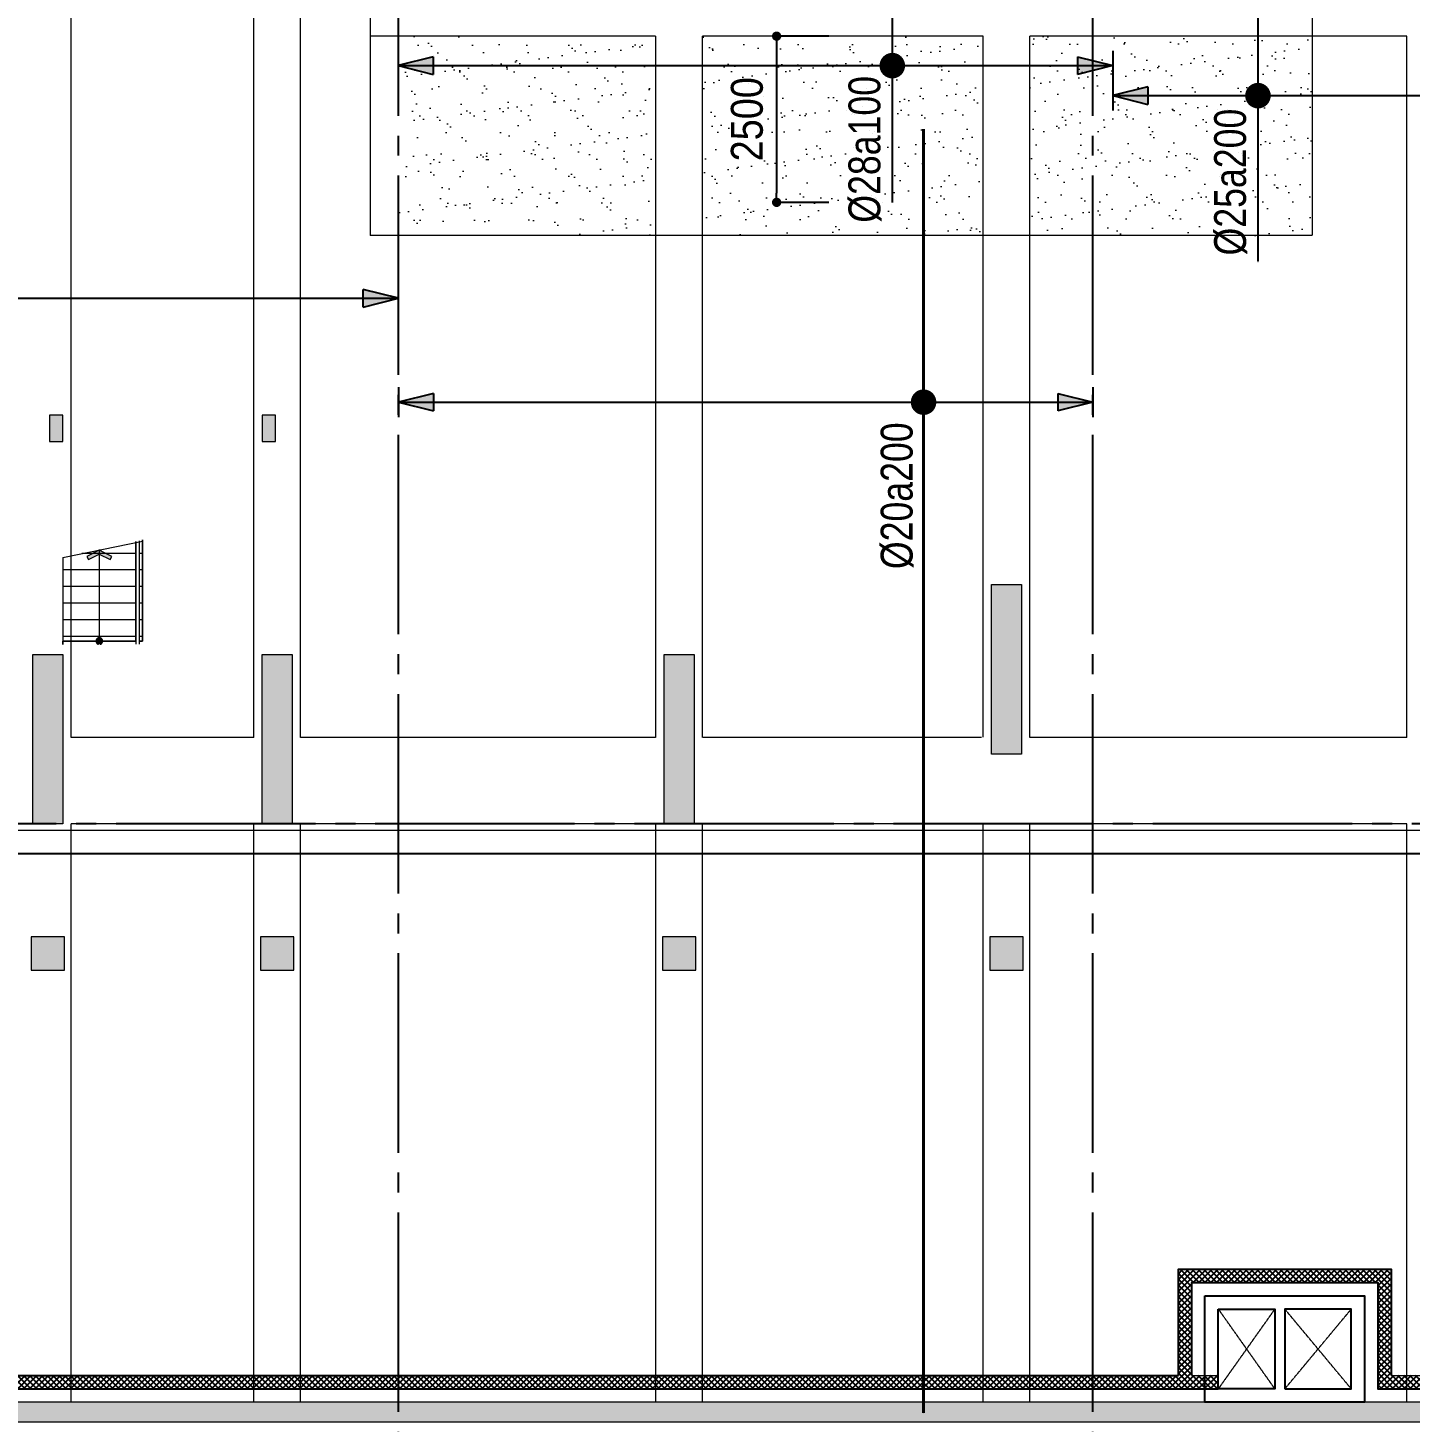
# Model space of a CAD drawing. Header units: millimetres. Extents: x -3819597 to -2591384, y 582389 to 820195.
# Drawn here: x -3361099 to -3340299, y 600981 to 621956 of the extents above; entities that cross this region are included whole.
import ezdxf
from ezdxf.enums import TextEntityAlignment as Align
from ezdxf.xclip import XClip

# ---------------------------------------------------------------- set-up
doc = ezdxf.new("R2010")
doc.units = ezdxf.units.MM
doc.header["$MEASUREMENT"] = 0
doc.header["$XCLIPFRAME"] = 0
for name, pattern in [('CENTER', [2, 1.25, -0.25, 0.25, -0.25]), ('CHG_XX_Cot_Ham 2$0$MB_Luoi truc$0$HTT Hidden 21', [3, 2, -1]), ('CHG_XX_Damsan_Ham 2$0$CHG_XX_Damsan_Ham 2$0$HIDDEN', [0.375, 0.25, -0.125]), ('CHG_XX_Damsan_Ham 2$0$MB Ham 2$0$Hidden21', [3, 2, -1]), ('CHG_XX_Luoi truc$0$MB_Luoi truc$0$Center101', [13, 10, -1, 1, -1]), ('HIDDEN', [0.375, 0.25, -0.125])]:
    doc.linetypes.add(name, pattern=pattern)
doc.layers.get('0').update_dxf_attribs({"lineweight": 9})
doc.layers.get('Defpoints').update_dxf_attribs({"color": 10, "lineweight": 0})
for name, color, linetype in [('02HN. TEXT B', 1, 'Continuous'), ('08HN. SSS X', 6, 'Continuous'), ('12HN. GRID', 1, 'CENTER'), ('CHG_XX_Damsan_Ham 2$0$CHG_XX_Damsan_Ham 2$0$MEP-00-GENERAL-35', 2, 'Continuous'), ('CHG_XX_Damsan_Ham 2$0$MB Ham 2$0$Staircase', 30, 'Continuous'), ('CHG_XX_Damsan_Ham 2$0$MB Ham 2$0$Staircase Hidden', 34, 'CHG_XX_Damsan_Ham 2$0$MB Ham 2$0$Hidden21'), ('CHG_XX_Luoi truc$0$Grid', 34, 'Continuous'), ('CHG_XX_Luoi truc$0$Grid Line', 8, 'CHG_XX_Luoi truc$0$MB_Luoi truc$0$Center101'), ('dim', 51, 'Continuous')]:
    doc.layers.add(name, color=color, linetype=linetype)
for name, color, linetype, lineweight, plot in [('CHG_XX_Cot_Ham 2$0$NS-Column-H2', 90, 'Continuous', 13, False), ('CHG_XX_Cot_Ham 2$0$NS-Column-H2 @ 1', 90, 'Continuous', 13, False), ('CHG_XX_Cot_Ham 2$0$NS-Column-H2 @ 150', 90, 'Continuous', 13, False)]:
    doc.layers.add(name, color=color, linetype=linetype, lineweight=lineweight, plot=plot)
for name, color, linetype, lineweight in [('CHG_XX_Cot_Ham 2$0$NS-Pier-H2', 150, 'Continuous', 13), ('CHG_XX_Cot_Ham 2$0$NS-Pier-H2 @ 1', 150, 'Continuous', 13), ('CHG_XX_Cot_Ham 2$0$NS-Pier-H2 @ 150', 150, 'Continuous', 13), ("CHG_XX_Damsan_Ham 2$0$CHG_XX_Damsan_Ham 2$0$'S_General_Hidden_1 Thin", 1, 'CHG_XX_Damsan_Ham 2$0$CHG_XX_Damsan_Ham 2$0$HIDDEN', 18), ('CHG_XX_Damsan_Ham 2$0$CHG_XX_Damsan_Ham 2$0$CHG_XX_Damsan_Ham 2$0$Start net bao', 3, 'Continuous', 18), ('CHG_XX_Damsan_Ham 2$0$CHG_XX_Damsan_Ham 2$0$DBAO', 3, 'Continuous', 13), ('CHG_XX_Damsan_Ham 2$0$CHG_XX_Damsan_Ham 2$0$DMo', 9, 'CHG_XX_Damsan_Ham 2$0$CHG_XX_Damsan_Ham 2$0$HIDDEN', 9), ('CHG_XX_Damsan_Ham 2$0$CHG_XX_Damsan_Ham 2$0$DTE-MEP-H-SLAB TEXT', 3, 'Continuous', 0), ('CHG_XX_Damsan_Ham 2$0$CHG_XX_Damsan_Ham 2$0$mach ngung thi cong', 6, 'Continuous', 13), ('CHG_XX_Damsan_Ham 2$0$CHG_XX_Damsan_Ham 2$0$Start hatch', 8, 'Continuous', 25), ('CHG_XX_Damsan_Ham 2$0$CHG_XX_Damsan_Ham 2$0$Start net bao', 3, 'Continuous', 18), ('CHG_XX_Damsan_Ham 2$0$HATCH', 57, 'Continuous', 9), ('CHG_XX_Damsan_Ham 2$0$mach ngung thi cong', 6, 'Continuous', 13), ('CHG_XX_Damsan_Ham 2$0$tam cap ram', 8, 'Continuous', 5), ('thep chay suot', 5, 'HIDDEN', 40)]:
    doc.layers.add(name, color=color, linetype=linetype, lineweight=lineweight)
doc.styles.add('[HN042014]STYLE', font='arial.ttf', dxfattribs={"width": 0.8})
doc.styles.add('CHG_XX_Luoi truc$0$MB_Luoi truc$0$Grid A-F$0$VNI-HelveCB', font='VHELVCB_0.TTF')
doc.styles.add('MB_Luoi truc$0$Arial_C', font='arial.ttf', dxfattribs={"width": 0.85})
doc.dimstyles.new('200', dxfattribs={"dimscale": 200, "dimtxt": 2.4, "dimasz": 0.7, "dimexe": 0.0003, "dimexo": 0, "dimgap": 1, "dimtad": 1, "dimdec": 0, "dimzin": 12, "dimdsep": 46, "dimtxsty": 'MB_Luoi truc$0$Arial_C', "dimblk": 'MB_Luoi truc$0$_Dot', "dimcen": 0.5, "dimclrd": 256, "dimclre": 8, "dimclrt": 1, "dimadec": 0, "dimazin": 0, "dimtfac": 1, "dimtdec": 0, "dimtix": 1, "dimtmove": 2, "dimatfit": 3, "dimldrblk": 'MB_Luoi truc$0$HTT Arrow 30', "dimfxl": 1, "dimtolj": 1, "dimtzin": 0, "dimlwe": -1, "dimarcsym": 0})

# ---------------------------------------------------------------- blocks, each defined once
blk = doc.blocks.new('*U698')
at = {"layer": '12HN. GRID', "linetype": 'Continuous'}
h = blk.add_hatch(color=256, dxfattribs=at)
h.dxf.hatch_style = 1
h.paths.add_polyline_path([(0, -8597.2), (44, -8421.2), (-44, -8421.2)])
for p, q in [((0, 6136.2), (0, -8597.2)), ((-44, -8421.2), (44, -8421.2)), ((-44, -8421.2), (0, -8597.2)), ((0, -8597.2), (44, -8421.2)), ((-75, -8597.2), (75, -8597.2))]:
    blk.add_line(p, q, dxfattribs=at)
at = {"layer": '02HN. TEXT B', "linetype": 'ByBlock', "style": '[HN042014]STYLE', "width": 0.8, "flags": 8}
blk.add_attdef('1', text='', height=160, dxfattribs=at).set_placement((-814.5, 134.4), align=Align.MIDDLE_LEFT)
blk.add_attdef('0', text='', height=160, dxfattribs=at).set_placement((-351.3, 10.6), align=Align.MIDDLE_CENTER)
at = {"layer": 'Defpoints', "color": 9, "linetype": 'ByBlock', "style": '[HN042014]STYLE', "width": 0.8, "flags": 9}
for tag, p in [('2', (27456.6, 1373.3)), ('3', (27456.6, 968.5)), ('4', (27456.6, 563.8)), ('5', (27456.6, 173.3))]:
    blk.add_attdef(tag, text='', height=250, dxfattribs=at).set_placement(p, align=Align.MIDDLE_CENTER)
blk = doc.blocks.new('*U412')
at = {"layer": '12HN. GRID', "linetype": 'Continuous'}
h = blk.add_hatch(color=256, dxfattribs=at)
h.dxf.hatch_style = 1
h.paths.add_polyline_path([(-44, 2302.3), (44, 2302.3), (0, 2478.3)])
h = blk.add_hatch(color=256, dxfattribs=at)
h.dxf.hatch_style = 1
h.paths.add_polyline_path([(0, -1105.7), (44, -929.7), (-44, -929.7)])
at = {"layer": '08HN. SSS X', "linetype": 'ByBlock', "ltscale": 10}
for p, q in [((-353.3, 0), (-353.3, 97.7)), ((-353.3, 0), (685.4, 0)), ((685.4, 0), (685.4, 0))]:
    blk.add_line(p, q, dxfattribs=at)
at = {"layer": '12HN. GRID', "linetype": 'Continuous'}
for p, q in [((-75, 2478.3), (75, 2478.3)), ((-44, 2302.3), (0, 2478.3)), ((0, 2478.3), (0, -1105.7)), ((0, 2478.3), (44, 2302.3)), ((-44, 2302.3), (44, 2302.3)), ((-44, -929.7), (44, -929.7)), ((-44, -929.7), (0, -1105.7)), ((0, -1105.7), (44, -929.7)), ((-75, -1105.7), (75, -1105.7))]:
    blk.add_line(p, q, dxfattribs=at)
at = {"layer": '12HN. GRID', "linetype": 'Continuous', "const_width": 64, "flags": 128}
blk.add_lwpolyline([(-32, 0, -1), (32, 0, -1)], format="xyb", close=True, dxfattribs=at)
at = {"layer": '02HN. TEXT B', "linetype": 'ByBlock', "style": '[HN042014]STYLE', "width": 0.8, "flags": 8}
blk.add_attdef('1', text='', height=160, dxfattribs=at).set_placement((53, 140), align=Align.MIDDLE_LEFT)
blk.add_attdef('0', text='', height=160, dxfattribs=at).set_placement((1102.5, 160), align=Align.MIDDLE_CENTER)
at = {"layer": 'Defpoints', "color": 9, "linetype": 'ByBlock', "style": '[HN042014]STYLE', "width": 0.8, "flags": 9}
for tag, p in [('2', (2890.2, 3041.3)), ('3', (2890.2, 2636.5)), ('4', (2890.2, 2231.8)), ('5', (2890.2, 1841.3))]:
    blk.add_attdef(tag, text='', height=250, dxfattribs=at).set_placement(p, align=Align.MIDDLE_CENTER)
blk = doc.blocks.new('MB_Luoi truc$0$_Dot')
at = {"color": 0, "linetype": 'ByBlock', "lineweight": -2}
blk.add_line((-0.5, 0), (-1, 0), dxfattribs=at)
at = {"color": 0, "linetype": 'ByBlock', "const_width": 0.5}
blk.add_lwpolyline([(-0.25, 0, 1), (0.25, 0, 1)], format="xyb", close=True, dxfattribs=at)
blk = doc.blocks.new('*D411')
at = {"layer": 'Defpoints', "color": 0, "ltscale": 1500, "transparency": 16777216}
for p in [(-3349045, 621831), (-3349832, 619331), (-3349045, 619331)]:
    blk.add_point(p, dxfattribs=at)
at = {"layer": 'dim', "color": 8, "ltscale": 1500, "transparency": 16777216}
for p, q in [((-3349045, 621831), (-3349832, 621831)), ((-3349045, 619331), (-3349832, 619331))]:
    blk.add_line(p, q, dxfattribs=at)
at = {"layer": 'dim', "lineweight": -2, "ltscale": 1500, "transparency": 16777216}
blk.add_line((-3349832, 621691), (-3349832, 619471), dxfattribs=at)
at = {"layer": 'dim', "lineweight": -2, "ltscale": 1500, "transparency": 16777216, "xscale": 140, "yscale": 140, "zscale": 140}
for p, rotation in [((-3349832, 621831), 90), ((-3349832, 619331), 270)]:
    blk.add_blockref('MB_Luoi truc$0$_Dot', p, dxfattribs=dict(at, rotation=rotation))
at = {"layer": 'dim', "color": 1, "ltscale": 1500, "transparency": 16777216, "insert": (-3350277, 620581), "char_height": 480, "attachment_point": 5, "rotation": 90, "style": 'MB_Luoi truc$0$Arial_C'}
blk.add_mtext('\\A1;2500', dxfattribs=at)
blk = doc.blocks.new('MB_Luoi truc$0$HTT Arrow 30')
blk.add_hatch(color=256).paths.add_polyline_path([(-2.5, 0.375), (-2.5, -0.375), (0, 0)])
at = {"color": 0, "linetype": 'ByBlock', "lineweight": -2}
for p, q in [((0, 0), (-2.5, 0.375)), ((-2.5, -0.375), (-2.5, 0.375)), ((0, 0), (-2.5, -0.375))]:
    blk.add_line(p, q, dxfattribs=at)
blk = doc.blocks.new('*U700')
at = {"layer": '12HN. GRID', "linetype": 'Continuous'}
h = blk.add_hatch(color=256, dxfattribs=at)
h.dxf.hatch_style = 1
h.paths.add_polyline_path([(-44, 2458.5), (44, 2458.5), (0, 2634.5)])
h = blk.add_hatch(color=256, dxfattribs=at)
h.dxf.hatch_style = 1
h.paths.add_polyline_path([(0, -848.9), (44, -672.9), (-44, -672.9)])
for p, q in [((-75, 2634.5), (75, 2634.5)), ((-44, 2458.5), (0, 2634.5)), ((0, 2634.5), (0, -848.9)), ((0, 2634.5), (44, 2458.5)), ((-44, 2458.5), (44, 2458.5)), ((-44, -672.9), (44, -672.9)), ((-44, -672.9), (0, -848.9)), ((0, -848.9), (44, -672.9)), ((-75, -848.9), (75, -848.9))]:
    blk.add_line(p, q, dxfattribs=at)
at = {"layer": '12HN. GRID', "linetype": 'Continuous', "const_width": 64, "flags": 128}
blk.add_lwpolyline([(-32, 0, 1), (32, 0, 1)], format="xyb", close=True, dxfattribs=at)
at = {"layer": 'thep chay suot', "linetype": 'HIDDEN', "ltscale": 10}
blk.add_line((-1368.7, 0), (5070.3, 0), dxfattribs=at)
at = {"layer": 'thep chay suot', "linetype": 'ByBlock', "ltscale": 0.001}
for p, q in [((-1368.7, 0), (-1368.7, 0)), ((5070.3, 0), (5070.3, 0))]:
    blk.add_line(p, q, dxfattribs=at)
at = {"layer": '02HN. TEXT B', "linetype": 'ByBlock', "style": '[HN042014]STYLE', "width": 0.8, "flags": 8}
blk.add_attdef('1', text='', height=160, dxfattribs=at).set_placement((102.5, 134.4), align=Align.MIDDLE_LEFT)
blk.add_attdef('0', text='', height=160, dxfattribs=at).set_placement((-351.3, 10.6), align=Align.MIDDLE_CENTER)
at = {"layer": 'Defpoints', "color": 9, "linetype": 'ByBlock', "style": '[HN042014]STYLE', "width": 0.8, "flags": 9}
for tag, p in [('2', (-6703.4, 353.3)), ('3', (-6703.4, -51.5)), ('4', (-6703.4, -456.2)), ('5', (-6703.4, -846.7))]:
    blk.add_attdef(tag, text='', height=250, dxfattribs=at).set_placement(p, align=Align.MIDDLE_CENTER)
blk = doc.blocks.new('*U477')
at = {"layer": '12HN. GRID', "linetype": 'Continuous'}
blk.add_line((0, 6201.7), (0, -9856.6), dxfattribs=at)
at = {"layer": '02HN. TEXT B', "linetype": 'ByBlock', "style": '[HN042014]STYLE', "width": 0.8, "flags": 8}
blk.add_attdef('1', text='', height=160, dxfattribs=at).set_placement((-1433.4, 140), align=Align.MIDDLE_LEFT)
blk.add_attdef('0', text='', height=160, dxfattribs=at).set_placement((1102.5, 160), align=Align.MIDDLE_CENTER)
at = {"layer": 'Defpoints', "color": 9, "linetype": 'ByBlock', "style": '[HN042014]STYLE', "width": 0.8, "flags": 9}
for tag, p in [('2', (894.2, 311.8)), ('3', (894.2, -93)), ('4', (894.2, -497.7)), ('5', (894.2, -888.2))]:
    blk.add_attdef(tag, text='', height=250, dxfattribs=at).set_placement(p, align=Align.MIDDLE_CENTER)
blk = doc.blocks.new('*U491')
at = {"layer": '12HN. GRID', "linetype": 'Continuous'}
h = blk.add_hatch(color=256, dxfattribs=at)
h.dxf.hatch_style = 1
h.paths.add_polyline_path([(-44, 552.5), (44, 552.5), (0, 728.5)])
h = blk.add_hatch(color=256, dxfattribs=at)
h.dxf.hatch_style = 1
h.paths.add_polyline_path([(0, -2821.4), (44, -2645.4), (-44, -2645.4)])
at = {"layer": '08HN. SSS X', "linetype": 'ByBlock', "ltscale": 10}
for p, q in [((-1031.6, 0), (829.9, 0)), ((-1031.6, 0), (-1031.6, 0)), ((829.9, 0), (829.9, -0.4))]:
    blk.add_line(p, q, dxfattribs=at)
at = {"layer": '12HN. GRID', "linetype": 'Continuous'}
for p, q in [((-75, 728.5), (75, 728.5)), ((-44, 552.5), (0, 728.5)), ((0, 728.5), (0, -2821.4)), ((0, 728.5), (44, 552.5)), ((-44, 552.5), (44, 552.5)), ((-44, -2645.4), (44, -2645.4)), ((-44, -2645.4), (0, -2821.4)), ((0, -2821.4), (44, -2645.4)), ((-75, -2821.4), (75, -2821.4))]:
    blk.add_line(p, q, dxfattribs=at)
at = {"layer": '12HN. GRID', "linetype": 'Continuous', "const_width": 64, "flags": 128}
blk.add_lwpolyline([(-32, 0, -1), (32, 0, -1)], format="xyb", close=True, dxfattribs=at)
at = {"layer": '02HN. TEXT B', "linetype": 'ByBlock', "style": '[HN042014]STYLE', "width": 0.8, "flags": 8}
blk.add_attdef('1', text='', height=160, dxfattribs=at).set_placement((66.7, 140), align=Align.MIDDLE_LEFT)
blk.add_attdef('0', text='', height=160, dxfattribs=at).set_placement((1102.5, 160), align=Align.MIDDLE_CENTER)
at = {"layer": 'Defpoints', "color": 9, "linetype": 'ByBlock', "style": '[HN042014]STYLE', "width": 0.8, "flags": 9}
for tag, p in [('2', (1548.8, 2612.9)), ('3', (1548.8, 2208.1)), ('4', (1548.8, 1803.4)), ('5', (1548.8, 1412.9))]:
    blk.add_attdef(tag, text='', height=250, dxfattribs=at).set_placement(p, align=Align.MIDDLE_CENTER)
blk = doc.blocks.new('*U1035')
at = {"layer": 'CHG_XX_Cot_Ham 2$0$NS-Pier-H2 @ 1'}
h = blk.add_hatch(color=256, dxfattribs=at)
h.dxf.hatch_style = 1
h.paths.add_polyline_path([(450, 0), (0, 0), (0, -2550), (450, -2550)])
at = {"layer": 'CHG_XX_Cot_Ham 2$0$NS-Pier-H2 @ 150'}
h = blk.add_hatch(color=256, dxfattribs=at)
h.dxf.hatch_style = 1
h.paths.add_polyline_path([(450, 0), (0, 0), (0, -2550), (450, -2550)])
blk = doc.blocks.new('CHG_XX_Cot_Ham 2$0$Block A_C450x2250')
at = {"layer": 'CHG_XX_Cot_Ham 2$0$NS-Pier-H2'}
blk.add_lwpolyline([(450, -2550), (0, -2550), (0, 0), (450, 0)], close=True, dxfattribs=at)
blk.add_blockref('*U1035', (0, 0), dxfattribs=at)
blk = doc.blocks.new('*U1037')
at = {"layer": 'CHG_XX_Cot_Ham 2$0$NS-Column-H2 @ 1'}
h = blk.add_hatch(color=256, dxfattribs=at)
h.dxf.hatch_style = 1
h.paths.add_polyline_path([(-250, -250), (-250, 250), (250, 250), (250, -250)])
at = {"layer": 'CHG_XX_Cot_Ham 2$0$NS-Column-H2 @ 150'}
h = blk.add_hatch(color=256, dxfattribs=at)
h.dxf.hatch_style = 1
h.paths.add_polyline_path([(-250, -250), (-250, 250), (250, 250), (250, -250)])
blk = doc.blocks.new('CHG_XX_Cot_Ham 2$0$500x500')
at = {"layer": 'CHG_XX_Cot_Ham 2$0$NS-Column-H2'}
blk.add_lwpolyline([(250, -250), (250, 250), (-250, 250), (-250, -250)], close=True, dxfattribs=at)
blk.add_blockref('*U1037', (0, 0), dxfattribs=at)
blk = doc.blocks.new('*U1029')
at = {"layer": 'CHG_XX_Luoi truc$0$Grid Line'}
blk.add_line((0, 0), (0, 608), dxfattribs=at)
at = {"layer": 'CHG_XX_Luoi truc$0$Grid', "lineweight": -2, "style": 'CHG_XX_Luoi truc$0$MB_Luoi truc$0$Grid A-F$0$VNI-HelveCB'}
for tag, p in [('GRIDSUB', (0, 617)), ('GRID', (0, -9))]:
    blk.add_attdef(tag, text='', height=5, dxfattribs=at).set_placement(p, align=Align.MIDDLE)
blk = doc.blocks.new('*U1031')
at = {"layer": 'CHG_XX_Luoi truc$0$Grid Line'}
blk.add_line((0, 0), (0, 438), dxfattribs=at)
at = {"layer": 'CHG_XX_Luoi truc$0$Grid', "lineweight": -2, "style": 'CHG_XX_Luoi truc$0$MB_Luoi truc$0$Grid A-F$0$VNI-HelveCB'}
for tag, p in [('GRIDSUB', (0, 447)), ('GRID', (0, -9))]:
    blk.add_attdef(tag, text='', height=5, dxfattribs=at).set_placement(p, align=Align.MIDDLE)
blk = doc.blocks.new('CHG_XX_Luoi truc')
at = {"layer": 'CHG_XX_Luoi truc$0$Grid', "xscale": 300, "yscale": 300, "zscale": 300}
for p in [(76850, -12747), (87300, -12747)]:
    blk.add_blockref('*U1029', p, dxfattribs=at)
at = {"layer": 'CHG_XX_Luoi truc$0$Grid', "xscale": 300.0000000000013, "yscale": 300.0000000000013, "zscale": 300.0000000000013, "rotation": 90}
blk.add_blockref('*U1031', (110703, 0), dxfattribs=at)
blk = doc.blocks.new('CHG_XX_Cot_Ham 2')
at = {"layer": 'CHG_XX_Cot_Ham 2$0$NS-Column-H2'}
h = blk.add_hatch(color=256, dxfattribs=at)
h.dxf.hatch_style = 1
h.paths.add_polyline_path([(71600, 5750), (71800, 5750), (71800, 6150), (71600, 6150)])
h = blk.add_hatch(color=256, dxfattribs=at)
h.dxf.hatch_style = 1
h.paths.add_polyline_path([(74800, 5750), (75000, 5750), (75000, 6150), (74800, 6150)])
at = {"layer": 'CHG_XX_Cot_Ham 2$0$NS-Pier-H2'}
h = blk.add_hatch(color=256, dxfattribs=at)
h.dxf.hatch_style = 1
h.paths.add_polyline_path([(99639.2, 163400), (-10900, 163400), (-10900, 85450), (-300, 85450), (-300, 84050), (32350, 84050), (32350, -9000), (103575.5, -9000), (106050, -6022), (106050, 158254.3)])
h.paths.add_polyline_path([(99533.7, 163100), (105750, 158110.4), (105750, 90450), (105650, 90450), (105750, 90450), (105750, 13850), (105750, 13722.3), (105750, -5913.6), (103434.7, -8700), (93599.8, -8700), (93299.8, -8700), (32650, -8700), (32650, 84350), (0, 84350), (0, 85750), (-10600, 85750), (-10600, 163100), (93600, 163100)], flags=16)
at = {"layer": 'CHG_XX_Cot_Ham 2$0$NS-Column-H2'}
for points in [[(71600, 5750), (71800, 5750), (71800, 6150), (71600, 6150)], [(74800, 5750), (75000, 5750), (75000, 6150), (74800, 6150)]]:
    blk.add_lwpolyline(points, close=True, dxfattribs=at)
at = {"layer": 'CHG_XX_Cot_Ham 2$0$NS-Pier-H2'}
for p, q in [((93599.8, -8700), (32650, -8700)), ((103575.5, -9000), (32350, -9000))]:
    blk.add_line(p, q, dxfattribs=at)
at = {"layer": 'CHG_XX_Cot_Ham 2$0$NS-Pier-H2', "linetype": 'CHG_XX_Cot_Ham 2$0$MB_Luoi truc$0$HTT Hidden 21'}
blk.add_lwpolyline([(99639.2, 163400), (106050, 158254.3), (106050, -6022), (103575.5, -9000), (32350, -9000), (32350, 84050), (-300, 84050), (-300, 85450), (-10900, 85450), (-10900, 163400)], close=True, dxfattribs=at)
at = {"layer": 'CHG_XX_Cot_Ham 2$0$NS-Column-H2'}
for p in [(71575, -1950), (75025, -1950), (81075, -1950), (86000, -1950)]:
    blk.add_blockref('CHG_XX_Cot_Ham 2$0$500x500', p, dxfattribs=at)
at = {"layer": 'CHG_XX_Cot_Ham 2$0$NS-Pier-H2'}
for name, p in [('CHG_XX_Luoi truc', (0, 0)), ('CHG_XX_Cot_Ham 2$0$Block A_C450x2250', (85775, 3600)), ('CHG_XX_Cot_Ham 2$0$Block A_C450x2250', (71350, 2550)), ('CHG_XX_Cot_Ham 2$0$Block A_C450x2250', (74800, 2550)), ('CHG_XX_Cot_Ham 2$0$Block A_C450x2250', (80850, 2550))]:
    blk.add_blockref(name, p, dxfattribs=at)
blk = doc.blocks.new('CHG_XX_Damsan_Ham 2$0$CHG_XX_Damsan_Ham 2$0$sdfsgdh')
at = {"layer": 'CHG_XX_Damsan_Ham 2$0$CHG_XX_Damsan_Ham 2$0$Start hatch', "ltscale": 0.5}
h = blk.add_hatch(dxfattribs=at)
h.set_pattern_fill('ANSI37', color=256, scale=500)
h.set_pattern_definition([(45, (273994.73, -7150), (-44.194174, 44.194174), []), (135, (273994.73, -7150), (-44.194174, -44.194174), [])])
h.paths.add_polyline_path([(99888, -169200), (99488, -169200), (99488, -167800), (102288, -167800), (102288, -169400), (103600, -169400), (103600, -146850), (103600, -146650), (103400, -146650), (103400, -169200), (102488, -169200), (102488, -167600), (99288, -167600), (99288, -169200), (45350, -169200), (45350, -169400), (99888, -169400)])
at = {"layer": 'CHG_XX_Damsan_Ham 2$0$CHG_XX_Damsan_Ham 2$0$DTE-MEP-H-SLAB TEXT', "color": 2, "ltscale": 0.5}
for p, q in [((99488, -169200), (99888, -169200)), ((99888, -169200), (99888, -169400))]:
    blk.add_line(p, q, dxfattribs=at)
at = {"layer": 'CHG_XX_Damsan_Ham 2$0$CHG_XX_Damsan_Ham 2$0$DTE-MEP-H-SLAB TEXT', "color": 2, "ltscale": 0.5, "flags": 128}
blk.add_lwpolyline([(102488, -169200), (103400, -169200), (103400, -146650), (116050, -146650), (116050, -126126)], dxfattribs=at)
at = {"layer": 'CHG_XX_Damsan_Ham 2$0$CHG_XX_Damsan_Ham 2$0$MEP-00-GENERAL-35'}
for points in [[(99488, -169200), (99488, -167800), (102288, -167800), (102288, -169400), (103600, -169400), (103600, -146850), (116250, -146850), (116250, -125526)], [(43750, -166800), (45350, -166800), (45350, -169200), (99288, -169200)], [(43750, -167000), (45150, -167000), (45150, -169400), (99888, -169400)], [(99288, -169200), (99288, -167600), (102488, -167600), (102488, -169200)]]:
    blk.add_lwpolyline(points, dxfattribs=at)
for points in [[(99688, -168000), (102088, -168000), (102088, -169600), (99688, -169600)], [(99888, -168200), (100738, -168200), (100738, -169400), (99888, -169400)], [(100888, -169400), (101888, -169400), (101888, -168200), (100888, -168200)]]:
    blk.add_lwpolyline(points, close=True, dxfattribs=at)
blk = doc.blocks.new('CHG_XX_Damsan_Ham 2$0$MB Ham 2$0$Arrow 60')
at = {"linetype": 'ByBlock', "lineweight": -2}
h = blk.add_hatch(color=0, dxfattribs=at)
h.paths.add_polyline_path([(1.88, 0.94), (1.65, 1.38), (0, 0.56), (-1.65, 1.38), (-1.88, 0.94), (0, 0)], flags=17)
h.paths.add_polyline_path([(1.65, 1.38), (1.88, 0.94), (0, 0), (-1.88, 0.94), (-1.65, 1.38), (0, 0.56)])
blk.add_hatch(color=0, dxfattribs=at).paths.add_polyline_path([(1.65, 1.38), (1.88, 0.94), (0, 0), (-1.88, 0.94), (-1.65, 1.38), (0, 0.56)])
at = {"color": 0, "linetype": 'ByBlock', "lineweight": -2}
blk.add_lwpolyline([(1.65, 1.38), (1.88, 0.94), (0, 0), (-1.88, 0.94), (-1.65, 1.38), (0, 0.56)], close=True, dxfattribs=at)
blk = doc.blocks.new('CHG_XX_Damsan_Ham 2$0$MB Ham 2$0$Dot')
at = {"linetype": 'ByBlock', "lineweight": -2}
h = blk.add_hatch(color=0, dxfattribs=at)
edge = h.paths.add_edge_path()
edge.add_arc((0, 0), 0.5, 0, 360)
at = {"color": 0, "linetype": 'ByBlock', "lineweight": -2}
blk.add_line((0, -1), (0, 1), dxfattribs=at)
blk.add_circle((0, 0), 0.5, dxfattribs=at)
blk = doc.blocks.new('*U966')
at = {"layer": 'CHG_XX_Damsan_Ham 2$0$tam cap ram'}
h = blk.add_hatch(dxfattribs=at)
h.set_pattern_fill('_USER', color=256, scale=250, angle=90, pattern_type=0)
h.set_pattern_definition([(90, (2200, 2550), (-250, 2e-14), [])])
h.paths.add_polyline_path([(1200, 2550), (3200, 2550), (3200, 1450), (1200, 1450)])
h.paths.add_polyline_path([(1200, 1400), (3200, 1400), (3200, 1350), (1200, 1350)])
h.paths.add_polyline_path([(1200, 1200), (3200, 1200), (3200, 1150), (1200, 1150)])
h.paths.add_polyline_path([(1200, 1100), (3200, 1100), (3200, 0), (1200, 0)])
at = {"layer": 'CHG_XX_Damsan_Ham 2$0$MB Ham 2$0$Staircase'}
for p, q in [((1200, 0), (1200, 1100)), ((3200, 0), (3200, 1100)), ((0, 0), (4400, 0))]:
    blk.add_line(p, q, dxfattribs=at)
at = {"layer": 'CHG_XX_Damsan_Ham 2$0$MB Ham 2$0$Staircase Hidden'}
for p, q in [((4400, 2550), (4400, 0)), ((4400, 1200), (4400, 1350))]:
    blk.add_line(p, q, dxfattribs=at)
at = {"layer": 'CHG_XX_Damsan_Ham 2$0$tam cap ram'}
for p, q in [((0, 0), (0, 2550)), ((0, 2550), (4400, 2550)), ((1200, 1450), (1200, 2550)), ((1598, 1350), (1848, 2550)), ((1700, 1350), (1950, 2550)), ((3200, 1450), (3200, 2550)), ((600, 550), (600, 2000)), ((600, 2000), (3800, 2000)), ((3800, 550), (3800, 2000)), ((1100, 1100), (1100, 1450)), ((1100, 1450), (3300, 1450)), ((1150, 1150), (1150, 1400)), ((1150, 1400), (3250, 1400)), ((1200, 1150), (1200, 1400)), ((1200, 1400), (1200, 1350)), ((1200, 1350), (3200, 1350)), ((3200, 1150), (3200, 1400)), ((3250, 1150), (3250, 1400)), ((3300, 1100), (3300, 1450)), ((1100, 1100), (3300, 1100)), ((1150, 1150), (3250, 1150)), ((1200, 1200), (3200, 1200)), ((1200, 1200), (1200, 1150)), ((600, 550), (3800, 550))]:
    blk.add_line(p, q, dxfattribs=at)
for points in [[(1200, 2550), (3200, 2550), (3200, 1450), (1200, 1450)], [(1200, 1400), (3200, 1400), (3200, 1350), (1200, 1350)], [(1200, 1200), (3200, 1200), (3200, 1150), (1200, 1150)], [(1200, 1100), (3200, 1100), (3200, 0), (1200, 0)]]:
    blk.add_lwpolyline(points, close=True, dxfattribs=at)
for centre, start, end in [((1200, 1350), 90, 180), ((3200, 1350), 0, 90), ((1200, 1200), 180, 270), ((3200, 1200), 270, 0)]:
    blk.add_arc(centre, 1200, start, end, dxfattribs=at)
at = {"layer": 'CHG_XX_Damsan_Ham 2$0$tam cap ram', "yscale": 100, "zscale": 100}
for name, p, xscale, rotation in [('CHG_XX_Damsan_Ham 2$0$MB Ham 2$0$Arrow 60', (1835, 2000), 100, 270), ('CHG_XX_Damsan_Ham 2$0$MB Ham 2$0$Dot', (3200, 2000), 100, 270), ('CHG_XX_Damsan_Ham 2$0$MB Ham 2$0$Arrow 60', (3200, 550), -100, 90)]:
    blk.add_blockref(name, p, dxfattribs=dict(at, xscale=xscale, rotation=rotation))
blk = doc.blocks.new('CHG_XX_Damsan_Ham 2$0$ArchStaireH2')
ref = blk.add_blockref('*U966', (62100, -135100), dxfattribs=dict(xscale=-1, rotation=90))
XClip(ref).set_block_clipping_path([(3245.9391821827, 1350), (3249.9999999999, 2550), (1945, 2550), (1665.0884094681, 1288.6593370358)])
blk = doc.blocks.new('CHG_XX_Damsan_Ham 2', base_point=(3089256, -609981))
at = {"layer": 'CHG_XX_Damsan_Ham 2$0$HATCH'}
h = blk.add_hatch(dxfattribs=at)
h.set_pattern_fill('AR-SAND', color=256, scale=262.5)
h.paths.add_polyline_path([(80725, 11850), (76850, 11850), (76850, 8850), (80725, 8850)])
h = blk.add_hatch(dxfattribs=at)
h.set_pattern_fill('AR-SAND', color=256, scale=262.5)
h.paths.add_polyline_path([(85650, 11850), (81425, 11850), (81425, 8850), (85650, 8850)])
h = blk.add_hatch(dxfattribs=at)
h.set_pattern_fill('AR-SAND', color=256, scale=262.5)
h.paths.add_polyline_path([(87300, 11850), (86350, 11850), (86350, 8850), (87300, 8850)])
h = blk.add_hatch(dxfattribs=at)
h.set_pattern_fill('AR-SAND', color=256, scale=262.5)
h.paths.add_polyline_path([(90600, 11850), (87300, 11850), (87300, 8850), (90600, 8850)])
at = {"layer": "CHG_XX_Damsan_Ham 2$0$CHG_XX_Damsan_Ham 2$0$'S_General_Hidden_1 Thin", "ltscale": 10}
for p, q in [((90600, 23519), (90600, 8850)), ((71925, 1300), (71925, 12250)), ((74675, 1300), (74675, 12250)), ((75375, 1300), (75375, 12250)), ((76425, 12250), (76425, 8850)), ((80725, 11850), (76425, 11850)), ((80725, 1300), (80725, 11850)), ((85650, 11850), (81425, 11850)), ((81425, 1300), (81425, 11850)), ((85650, 1302), (85650, 11850)), ((92025, 11850), (86350, 11850)), ((86350, 1300), (86350, 11850)), ((92025, 1301), (92025, 11850)), ((90600, 8850), (76425, 8850)), ((74675, 1300), (71925, 1300)), ((80725, 1300), (75375, 1300)), ((85625, 1300), (81425, 1300)), ((92025, 1300), (86350, 1300)), ((80725, -8700), (80725, 3)), ((81425, -8700), (81425, 3)), ((85650, -8700), (85650, 2)), ((86350, -8700), (86350, 2)), ((74675, 0), (71925, 0)), ((71925, -8700), (71925, 0)), ((74675, -8700), (74675, 0)), ((80725, 0), (75375, 0)), ((75375, -8700), (75375, 0)), ((85650, 0), (81425, 0)), ((92025, 0), (86350, 0)), ((92025, -8700), (92025, 0))]:
    blk.add_line(p, q, dxfattribs=at)
at = {"layer": 'CHG_XX_Damsan_Ham 2$0$CHG_XX_Damsan_Ham 2$0$CHG_XX_Damsan_Ham 2$0$Start net bao'}
for points in [[(-10900, 163400), (99639, 163400), (106050, 158250), (106050, -6022), (103576, -9000), (32350, -9000), (32350, 84050), (-300, 84050)], [(93300, -8700), (32650, -8700), (32650, 84350), (0, 84350)]]:
    blk.add_lwpolyline(points, dxfattribs=at)
at = {"layer": 'CHG_XX_Damsan_Ham 2$0$CHG_XX_Damsan_Ham 2$0$DMo'}
for p, q in [((89188, -7300), (90038, -8500)), ((90038, -7300), (89188, -8500)), ((90188, -7300), (91188, -8500)), ((91188, -7300), (90188, -8500))]:
    blk.add_line(p, q, dxfattribs=at)
at = {"layer": 'CHG_XX_Damsan_Ham 2$0$CHG_XX_Damsan_Ham 2$0$mach ngung thi cong'}
blk.add_lwpolyline([(38000, 23700), (75851, 23700), (75851, 50950), (99650, 50950), (99650, -100), (38000, -100)], close=True, dxfattribs=at)
at = {"layer": 'CHG_XX_Damsan_Ham 2$0$CHG_XX_Damsan_Ham 2$0$Start net bao'}
for points in [[(-10900, 163400), (99639, 163400), (106050, 158250), (106050, -6022), (103576, -9000), (32350, -9000), (32350, 84050), (-300, 84050)], [(93300, -8700), (32650, -8700), (32650, 84350), (0, 84350)]]:
    blk.add_lwpolyline(points, dxfattribs=at)
at = {"layer": 'CHG_XX_Damsan_Ham 2$0$mach ngung thi cong'}
blk.add_lwpolyline([(38000, 23900), (75549, 23900), (75549, 50950), (99650, 50950), (99650, -100), (38000, -100)], close=True, dxfattribs=at)
at = {"layer": 'CHG_XX_Damsan_Ham 2$0$CHG_XX_Damsan_Ham 2$0$DBAO'}
blk.add_blockref('CHG_XX_Cot_Ham 2', (0, 0), dxfattribs=at)
at = {"layer": 'CHG_XX_Damsan_Ham 2$0$CHG_XX_Damsan_Ham 2$0$DTE-MEP-H-SLAB TEXT'}
blk.add_blockref('CHG_XX_Damsan_Ham 2$0$CHG_XX_Damsan_Ham 2$0$sdfsgdh', (-10700, 160900), dxfattribs=at)
at = {"layer": 'CHG_XX_Damsan_Ham 2$0$HATCH'}
for name, p in [('CHG_XX_Cot_Ham 2', (0, 0)), ('CHG_XX_Damsan_Ham 2$0$ArchStaireH2', (12250, 141050))]:
    blk.add_blockref(name, p, dxfattribs=at)

msp = doc.modelspace()

# ---------------------------------------------------------------- block references
at = {"layer": '08HN. SSS X', "linetype": 'Continuous'}
ref = msp.add_blockref('*U491', (-3342588.6, 620936), dxfattribs=dict(at, xscale=-3, yscale=3, zscale=3, rotation=90))
ref.add_attrib('1', '%%c25a200', dxfattribs={"layer": '02HN. TEXT B', "linetype": 'ByBlock', "height": 480, "rotation": 90, "style": '[HN042014]STYLE', "width": 0.8}).set_placement((-3343008.6, 618532.5), align=Align.MIDDLE_LEFT)
ref = msp.add_blockref('*U412', (-3348091.2, 621387.4), dxfattribs=dict(at, xscale=-3, yscale=3, zscale=3, rotation=90))
ref.add_attrib('1', '%%c28a100', dxfattribs={"layer": '02HN. TEXT B', "linetype": 'ByBlock', "height": 480, "rotation": 90, "style": '[HN042014]STYLE', "width": 0.8}).set_placement((-3348511.2, 619025.1), align=Align.MIDDLE_LEFT)
at = {"layer": '08HN. SSS X', "linetype": 'Continuous', "xscale": -3, "yscale": 3, "zscale": 3, "rotation": 90}
msp.add_blockref('*U477', (-3363694.2, 609537.6), dxfattribs=at)
at = {"layer": 'dim', "ltscale": 1500}
msp.add_blockref('CHG_XX_Damsan_Ham 2', (-343118.3, 0), dxfattribs=at)
at = {"layer": 'thep chay suot', "xscale": 3, "yscale": 3, "zscale": 3, "rotation": 90}
msp.add_blockref('*U698', (-3381315.8, 617887.5), dxfattribs=at)
at = {"layer": 'thep chay suot'}
ref = msp.add_blockref('*U700', (-3347620.9, 616324.7), dxfattribs=dict(at, xscale=-3, yscale=3, zscale=3, rotation=90))
ref.add_attrib('1', '%%c20a200', dxfattribs={"layer": '02HN. TEXT B', "linetype": 'ByBlock', "height": 480, "rotation": 90, "style": '[HN042014]STYLE', "width": 0.8}).set_placement((-3348025.7, 613813.7), align=Align.MIDDLE_LEFT)

# ---------------------------------------------------------------- dimensions: what is measured, and where the dimension line sits
at = {"layer": 'dim', "ltscale": 1500}
dim = msp.add_linear_dim(base=(-3349831.8, 619331.1), p1=(-3349044.5, 621831), p2=(-3349044.5, 619331.1), angle=90, dimstyle='200', override={"dimfxl": 8, "dimfxlon": 1, "dimarcsym": 1}, dxfattribs=at)
dim.commit()
dim.dimension.update_dxf_attribs({"geometry": '*D411', "text_midpoint": (-3350276.8, 620581.1)})

doc.saveas('drawing.dxf')
